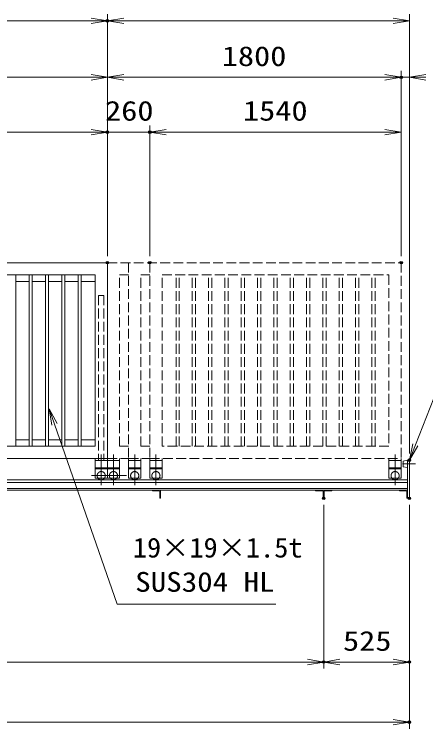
# Model space of a CAD drawing. Units: millimetres at full size. Extents: x -11880 to 11880, y -8400 to 8400.
# Drawn here: x 4383 to 6903, y 755 to 5134 of the extents above; entities that cross this region are included whole.
import ezdxf
from ezdxf.enums import TextEntityAlignment as Align

# ---------------------------------------------------------------- set-up
doc = ezdxf.new("R2010")
doc.units = ezdxf.units.MM
doc.header["$LTSCALE"] = 30
doc.header["$PDMODE"] = 32
doc.header["$PDSIZE"] = 15
for name, pattern in [('USER1', [10.7, 5, -2.5, 0.7, -2.5]), ('USER2', [2.7, 2, -0.7]), ('USER4', [80, 60, -20]), ('USER5', [160, 100, -20, 20, -20]), ('USER6', [200, 100, -20, 20, -20, 20, -20])]:
    doc.linetypes.add(name, pattern=pattern)
for name, color, linetype, lineweight in [('0-1_外形線', 7, 'Continuous', 18), ('0-2_01', 4, 'Continuous', 18), ('0-3_軸線', 6, 'USER1', 18), ('0-4_隠れ線', 4, 'USER2', 18), ('0-8_寸法線', 3, 'Continuous', 18), ('0-9_0', 7, 'Continuous', 18)]:
    doc.layers.add(name, color=color, linetype=linetype, lineweight=lineweight)
doc.layers.add('0-A_DEFPOINTS', color=7, linetype='Continuous')
doc.styles.add('ＭＳ ゴシック', font='')
doc.styles.get('ＭＳ ゴシック').set_extended_font_data('MS Gothic')

# ---------------------------------------------------------------- blocks, each defined once
blk = doc.blocks.new('_OPEN')
at = {"layer": '0-9_0'}
blk.add_line((0, 0), (-30, 0), dxfattribs=at)
blk.add_lwpolyline([(-30, 5), (0, 0), (-30, -5)], dxfattribs=at)
blk = doc.blocks.new('S163')
at = {"layer": '0-8_寸法線'}
for points in [[(9983341.4, -15407566.8), (9954159.8, -15407566.8), (9942669.2, -15374478.9), (9941685, -15371644.9)], [(9943141.5, -15374314.8), (9941685, -15371644.9), (9942196.8, -15374642.9)]]:
    blk.add_lwpolyline(points, dxfattribs=at)
at = {"layer": '0-8_寸法線', "color": 254, "style": 'ＭＳ ゴシック'}
for s, width, p in [('19×19×1.5t', 1.05, (9957075.8, -15400076.3)), ('SUS304 HL', 1.15, (9957507.8, -15406376.3))]:
    blk.add_text(s, height=3637, dxfattribs=dict(at, width=width)).set_placement(p, align=Align.BOTTOM_LEFT)
blk = doc.blocks.new('S165')
at = {"layer": '0-8_寸法線'}
for points in [[(10045810.1, -15364515.9), (10014410.9, -15364515.9), (10008983.9, -15378285.5), (10007883.8, -15381076.5)], [(10008518.7, -15378102.1), (10007883.8, -15381076.5), (10009449, -15378468.8)]]:
    blk.add_lwpolyline(points, dxfattribs=at)
at = {"layer": '0-8_寸法線', "color": 254, "style": 'ＭＳ ゴシック', "width": 0.75}
blk.add_text('引込時ストッパ－', height=3637, dxfattribs=at).set_placement((10017989.3, -15363325.4), align=Align.BOTTOM_LEFT)

msp = doc.modelspace()

# ---------------------------------------------------------------- linework, layer by layer
at = {"layer": '0-1_外形線'}
for p, q in [((4953.29, 3611.32), (4953.29, 2411.31)), ((4392.79, 2486.31), (4392.79, 3536.32)), ((4473.79, 2486.31), (4473.79, 3536.32)), ((4492.79, 2486.31), (4492.79, 3536.32)), ((4573.79, 2486.31), (4573.79, 3536.32)), ((4592.79, 2486.31), (4592.79, 3536.32)), ((4673.79, 2486.31), (4673.79, 3536.32)), ((4692.79, 2486.31), (4692.79, 3536.32)), ((4773.79, 2486.31), (4773.79, 3536.32)), ((4792.79, 2486.31), (4792.79, 3536.32)), ((4473.79, 3496.32), (4392.79, 3496.32)), ((4573.79, 3496.32), (4492.79, 3496.32)), ((4673.79, 3496.32), (4592.79, 3496.32)), ((4773.79, 3496.32), (4692.79, 3496.32)), ((4878.29, 3496.32), (4792.79, 3496.32)), ((4392.79, 2526.31), (4473.79, 2526.31)), ((4492.79, 2526.31), (4573.79, 2526.31)), ((4592.79, 2526.31), (4673.79, 2526.31)), ((4692.79, 2526.31), (4773.79, 2526.31)), ((4792.79, 2526.31), (4873.79, 2526.31)), ((3488.29, 2411.31), (4953.29, 2411.31)), ((6791.29, 2167.81), (6791.29, 2401.31)), ((6791.29, 2401.31), (6803.29, 2401.31)), ((6803.29, 2167.81), (6803.29, 2401.31)), ((878.29, 2281.31), (6791.29, 2281.31)), ((878.29, 2263.81), (6791.29, 2263.81)), ((878.29, 2228.11), (6791.29, 2228.11)), ((5267.79, 2213.81), (5231.29, 2213.81)), ((5274.29, 2170.81), (5274.29, 2207.31)), ((6228.29, 2216.81), (6228.29, 2217.81)), ((6267.79, 2213.81), (6231.29, 2213.81)), ((6274.29, 2170.81), (6274.29, 2207.31)), ((6278.29, 2217.81), (6278.29, 2167.81)), ((6278.29, 2217.81), (6278.29, 2167.81)), ((6282.29, 2170.81), (6282.29, 2207.31)), ((6288.79, 2213.81), (6325.29, 2213.81)), ((6328.29, 2216.81), (6328.29, 2217.81)), ((6744.29, 2213.81), (6780.79, 2213.81)), ((6787.29, 2207.31), (6787.29, 2170.81)), ((6278.29, 2167.81), (6277.29, 2167.81)), ((6278.29, 2167.81), (6279.29, 2167.81)), ((6791.29, 2167.81), (6803.29, 2167.81))]:
    msp.add_line(p, q, dxfattribs=at)
for points in [[(3162.12, 3611.32), (3413.29, 3611.32), (4953.29, 3611.32)], [(6791.29, 2400.81), (6764.29, 2395.81), (6764.29, 2360.81), (6791.29, 2355.81)], [(878.29, 2167.81), (878.29, 2217.81), (6791.29, 2217.81)], [(5278.29, 2217.81), (5278.29, 2167.81), (5277.29, 2167.81)], [(6791.29, 2217.81), (6741.29, 2217.81), (6741.29, 2216.81)], [(6790.29, 2167.81), (6791.29, 2167.81), (6791.29, 2217.81)]]:
    msp.add_lwpolyline(points, dxfattribs=at)
msp.add_lwpolyline([(4878.29, 2486.31), (3488.29, 2486.31), (3488.29, 3536.32), (4878.29, 3536.32)], close=True, dxfattribs=at)
for centre, radius, start, end in [((5231.29, 2216.81), 3, 180, 270), ((5267.79, 2207.31), 6.5, 0, 90), ((6231.29, 2216.81), 3, 180, 270), ((6267.79, 2207.31), 6.5, 0, 90), ((6288.79, 2207.31), 6.5, 90, 180), ((6325.29, 2216.81), 3, 270, 0), ((6744.29, 2216.81), 3, 180, 270), ((6780.79, 2207.31), 6.5, 0, 90), ((5277.29, 2170.81), 3, 180, 270), ((6277.29, 2170.81), 3, 180, 270), ((6279.29, 2170.81), 3, 270, 0), ((6790.29, 2170.81), 3, 180, 270)]:
    msp.add_arc(centre, radius, start, end, dxfattribs=at)
at = {"layer": '0-2_01', "color": 7}
for p, q in [((4878.29, 2411.31), (4878.29, 2291.31)), ((4953.29, 2399.31), (4878.29, 2399.31)), ((4953.29, 2354.31), (4878.29, 2354.31))]:
    msp.add_line(p, q, dxfattribs=at)
at = {"layer": '0-2_01', "linetype": 'USER5'}
for p, q in [((4915.79, 2435.63), (4915.79, 2248.52)), ((4990.79, 2435.63), (4990.79, 2248.52)), ((5120.79, 2435.63), (5120.79, 2248.52)), ((5250.79, 2435.63), (5250.79, 2248.52)), ((6715.78, 2435.63), (6715.78, 2248.52)), ((4980.89, 2306.31), (4855.56, 2306.31)), ((5070.89, 2306.31), (4933.56, 2306.31))]:
    msp.add_line(p, q, dxfattribs=at)
at = {"layer": '0-2_01', "linetype": 'USER6'}
for p, q in [((5028.29, 2411.31), (5028.29, 2291.31)), ((5083.29, 2411.31), (5083.29, 2291.31)), ((5213.29, 2411.31), (5213.29, 2291.31)), ((6678.28, 2411.31), (6678.28, 2291.31)), ((5028.29, 2399.31), (4953.29, 2399.31)), ((5158.29, 2399.31), (5083.29, 2399.31)), ((5288.29, 2399.31), (5213.29, 2399.31)), ((6753.29, 2399.31), (6678.28, 2399.31)), ((5028.29, 2354.31), (4953.29, 2354.31)), ((5028.29, 2348.31), (4953.29, 2348.31)), ((5158.29, 2354.31), (5083.29, 2354.31)), ((5158.29, 2348.31), (5083.29, 2348.31)), ((5288.29, 2354.31), (5213.29, 2354.31)), ((5288.29, 2348.31), (5213.29, 2348.31)), ((6753.29, 2354.31), (6678.28, 2354.31)), ((6753.29, 2348.31), (6678.28, 2348.31)), ((5028.29, 2291.31), (4953.29, 2291.31))]:
    msp.add_line(p, q, dxfattribs=at)
at = {"layer": '0-2_01', "linetype": 'USER4'}
msp.add_line((4953.29, 2348.31), (4878.29, 2348.31), dxfattribs=at)
at = {"layer": '0-2_01', "color": 7}
msp.add_lwpolyline([(4953.29, 2411.31), (4953.29, 2291.31), (4878.29, 2291.31)], dxfattribs=at)
at = {"layer": '0-2_01', "linetype": 'USER6'}
for points in [[(5158.29, 2411.31), (5158.29, 2291.31), (5083.29, 2291.31)], [(5288.29, 2411.31), (5288.29, 2291.31), (5213.29, 2291.31)], [(6753.29, 2411.31), (6753.29, 2291.31), (6678.28, 2291.31)]]:
    msp.add_lwpolyline(points, dxfattribs=at)
at = {"layer": '0-2_01', "linetype": 'USER4'}
msp.add_arc((4915.79, 2306.31), 25, 323.1301, 216.8699, dxfattribs=at)
at = {"layer": '0-2_01', "linetype": 'USER6'}
for centre, start, end in [((4990.79, 2306.31), 323.1301, 216.8699), ((5120.79, 2306.31), 323.1301, 216.8699), ((5250.79, 2306.31), 323.1301, 216.8699), ((6715.78, 2306.31), 323.1301, 216.8699), ((4990.79, 2306.31), 216.8699, 323.1301), ((5120.79, 2306.31), 216.8699, 323.1301), ((5250.79, 2306.31), 216.8699, 323.1301), ((6715.78, 2306.31), 216.8699, 323.1301)]:
    msp.add_arc(centre, 25, start, end, dxfattribs=at)
at = {"layer": '0-2_01', "color": 7}
msp.add_arc((4915.79, 2306.31), 25, 216.8699, 323.1301, dxfattribs=at)
at = {"layer": '0-3_軸線'}
msp.add_line((6760.85, 2378.31), (6841.29, 2378.31), dxfattribs=at)
at = {"layer": '0-4_隠れ線'}
for p, q in [((4953.29, 3611.32), (6753.29, 3611.32)), ((5083.29, 3611.32), (5083.29, 2411.31)), ((5213.29, 3611.32), (5213.29, 2411.31)), ((6753.29, 3611.32), (6753.29, 2411.31)), ((5373.79, 2486.31), (5373.79, 3536.32)), ((5392.79, 2486.31), (5392.79, 3536.32)), ((5473.79, 2486.31), (5473.79, 3536.32)), ((5492.79, 2486.31), (5492.79, 3536.32)), ((5573.79, 2486.31), (5573.79, 3536.32)), ((5592.79, 2486.31), (5592.79, 3536.32)), ((5673.79, 2486.31), (5673.79, 3536.32)), ((5692.79, 2486.31), (5692.79, 3536.32)), ((5773.79, 2486.31), (5773.79, 3536.32)), ((5792.79, 2486.31), (5792.79, 3536.32)), ((5873.79, 2486.31), (5873.79, 3536.32)), ((5892.79, 2486.31), (5892.79, 3536.32)), ((5973.79, 2486.31), (5973.79, 3536.32)), ((5992.79, 2486.31), (5992.79, 3536.32)), ((6073.79, 2486.31), (6073.79, 3536.32)), ((6092.79, 2486.31), (6092.79, 3536.32)), ((6173.79, 2486.31), (6173.79, 3536.32)), ((6192.79, 2486.31), (6192.79, 3536.32)), ((6273.79, 2486.31), (6273.79, 3536.32)), ((6292.79, 2486.31), (6292.79, 3536.32)), ((6373.79, 2486.31), (6373.79, 3536.32)), ((6392.79, 2486.31), (6392.79, 3536.32)), ((6473.79, 2486.31), (6473.79, 3536.32)), ((6492.79, 2486.31), (6492.79, 3536.32)), ((6573.79, 2486.31), (6573.79, 3536.32)), ((6592.79, 2486.31), (6592.79, 3536.32)), ((4931.79, 3411.32), (4931.79, 2399.31)), ((5028.29, 2486.31), (5083.29, 2486.31)), ((5158.29, 2486.31), (5213.29, 2486.31)), ((5213.29, 2411.31), (6753.29, 2411.31))]:
    msp.add_line(p, q, dxfattribs=at)
for points in [[(5028.29, 2486.31), (5028.29, 3536.32), (5083.29, 3536.32)], [(5158.29, 2486.31), (5158.29, 3536.32), (5213.29, 3536.32)], [(4931.79, 3411.32), (4899.79, 3411.32), (4899.79, 2399.31)], [(4953.29, 2411.31), (5083.29, 2411.31), (5213.29, 2411.31)]]:
    msp.add_lwpolyline(points, dxfattribs=at)
msp.add_lwpolyline([(6678.28, 2486.31), (5288.29, 2486.31), (5288.29, 3536.32), (6678.28, 3536.32)], close=True, dxfattribs=at)
at = {"layer": '0-8_寸法線'}
for p, q in [((4953.29, 3651.32), (4953.29, 5133.94)), ((4953.29, 3651.32), (4953.29, 5133.94)), ((6803.29, 2441.31), (6803.29, 5133.94)), ((4953.29, 5093.94), (-3196.71, 5093.94)), ((6803.29, 5093.94), (4953.29, 5093.94)), ((4953.29, 3651.32), (4953.29, 4787.64)), ((4953.29, 3651.32), (4953.29, 4787.64)), ((6753.29, 3651.32), (6753.29, 4787.64)), ((6753.29, 3651.32), (6753.29, 4787.64)), ((6803.29, 2441.31), (6803.29, 4787.64)), ((4953.29, 4747.64), (883.29, 4747.64)), ((4953.29, 4747.64), (6753.29, 4747.64)), ((6653.29, 4747.64), (6553.29, 4747.64)), ((6803.29, 4747.64), (6753.29, 4747.64)), ((4953.29, 3651.32), (4953.29, 4451.31)), ((4953.29, 3651.32), (4953.29, 4451.31)), ((5213.29, 3651.32), (5213.29, 4451.31)), ((5213.29, 3651.32), (5213.29, 4451.31)), ((6753.29, 3651.32), (6753.29, 4451.31)), ((3413.29, 4411.31), (4953.29, 4411.31)), ((4853.29, 4411.31), (4753.29, 4411.31)), ((5213.29, 4411.31), (4953.29, 4411.31)), ((6753.29, 4411.31), (5213.29, 4411.31)), ((5313.29, 4411.31), (5413.29, 4411.31)), ((6278.29, 2127.81), (6278.29, 1123.81)), ((6278.29, 2127.81), (6278.29, 1123.81)), ((6803.29, 2127.81), (6803.29, 1123.81)), ((6803.29, 2127.81), (6803.29, 755.22)), ((878.29, 1163.81), (6278.29, 1163.81)), ((6278.29, 1163.81), (6803.29, 1163.81)), ((-5046.71, 795.22), (6803.29, 795.22))]:
    msp.add_line(p, q, dxfattribs=at)
at = {"layer": '0-A_DEFPOINTS'}
for p in [(4953.29, 5093.94), (6753.29, 4747.64), (4953.29, 4411.31), (5213.29, 4411.31), (4953.29, 3611.32), (5213.29, 3611.32), (6753.29, 3611.32), (6803.29, 2401.31), (6278.29, 2167.81), (6803.29, 2167.81), (6278.29, 1163.81), (6803.29, 1163.81), (6803.29, 795.22)]:
    msp.add_point(p, dxfattribs=at)

# ---------------------------------------------------------------- block references
at = {"layer": '0-8_寸法線'}
for name, p, xscale, yscale in [('_OPEN', (4953.29, 5093.94), 3.333333, 3.333333), ('_OPEN', (6803.29, 5093.94), 3.333333, 3.333333), ('_OPEN', (4953.29, 4747.64), 3.333333, 3.333333), ('_OPEN', (6753.29, 4747.64), 3.333333, 3.333333), ('_OPEN', (6753.29, 4747.64), 3.333333, 3.333333), ('_OPEN', (4953.29, 4411.31), 3.333333, 3.333333), ('_OPEN', (4953.29, 4411.31), 3.333333, 3.333333), ('_OPEN', (6753.29, 4411.31), 3.333333, 3.333333), ('S165', (-326792.84, 515103.86), 0.03333333, 0.03333333), ('S163', (-326792.84, 515103.86), 0.03333333, 0.03333333), ('_OPEN', (6278.29, 1163.81), 3.333333, 3.333333), ('_OPEN', (6803.29, 1163.81), 3.333333, 3.333333), ('_OPEN', (6803.29, 795.22), 3.333333, 3.333333)]:
    msp.add_blockref(name, p, dxfattribs=dict(at, xscale=xscale, yscale=yscale))
at = {"layer": '0-8_寸法線', "xscale": 3.333333, "yscale": 3.333333, "rotation": 180}
for p in [(4953.29, 5093.94), (4953.29, 4747.64), (6803.29, 4747.64), (5213.29, 4411.31), (5213.29, 4411.31), (6278.29, 1163.81)]:
    msp.add_blockref('_OPEN', p, dxfattribs=at)

# ---------------------------------------------------------------- texts
at = {"layer": '0-8_寸法線', "color": 254, "style": 'ＭＳ ゴシック', "width": 1.2}
for s, p in [('1800', (5654.09, 4780.32)), ('260', (4939.29, 4445.62)), ('1540', (5784.09, 4445.62)), ('525', (6396.79, 1196.5))]:
    msp.add_text(s, height=121.2, dxfattribs=at).set_placement(p, align=Align.BOTTOM_LEFT)

doc.saveas('drawing.dxf')
